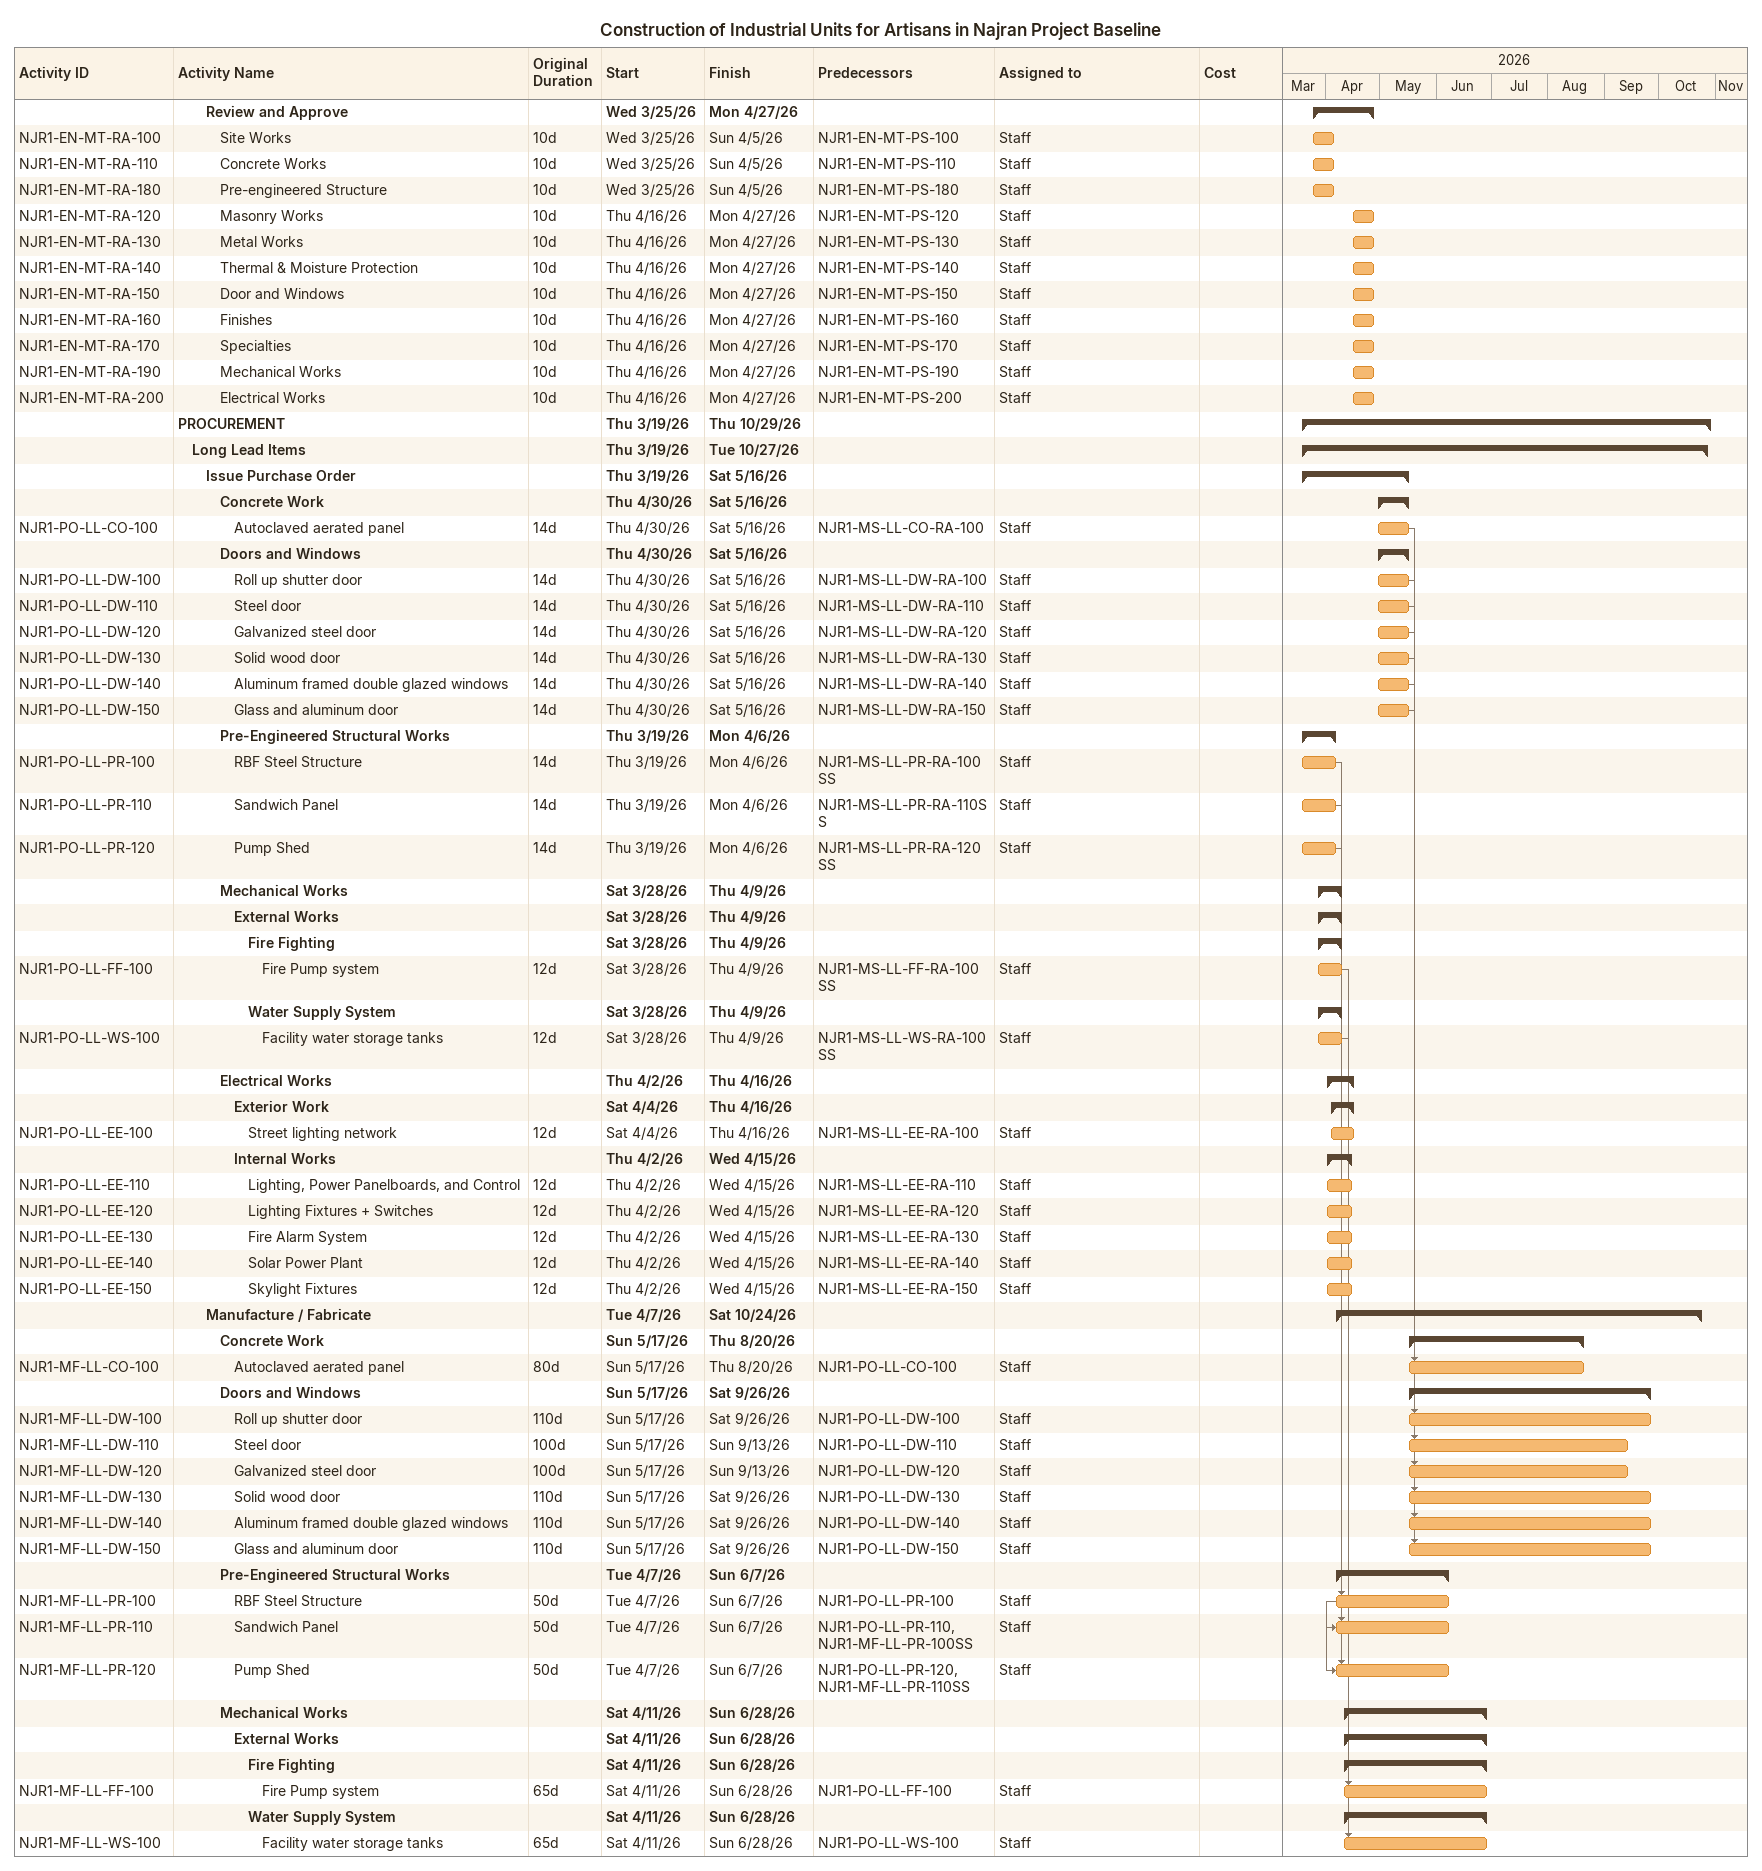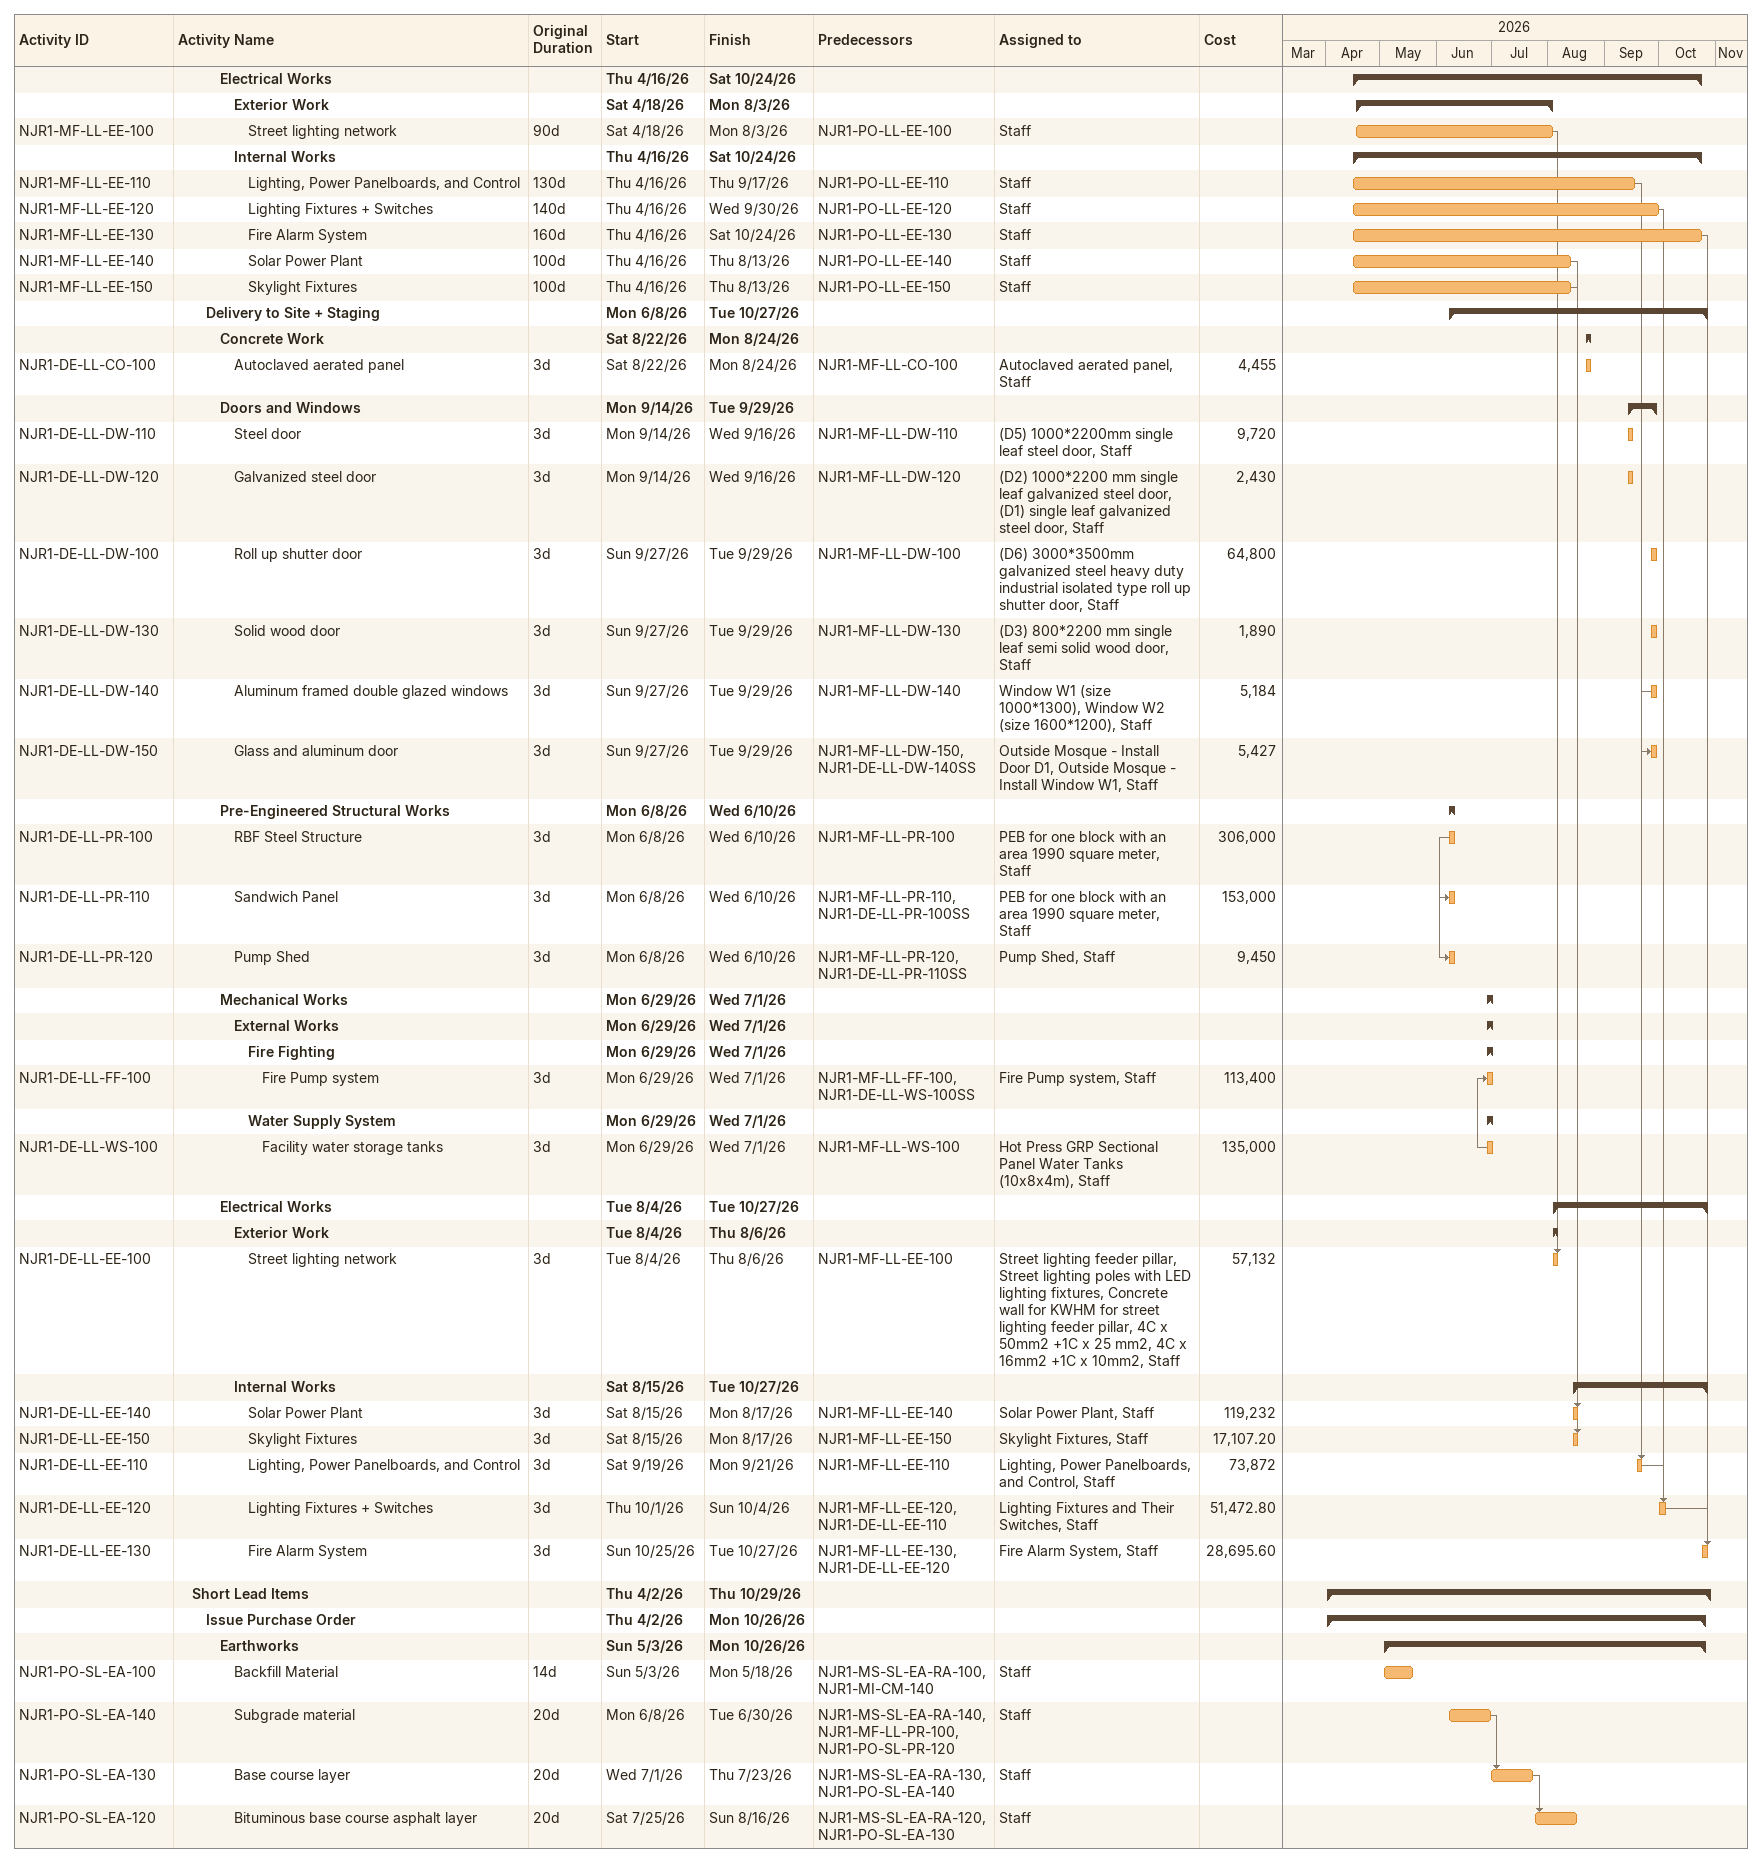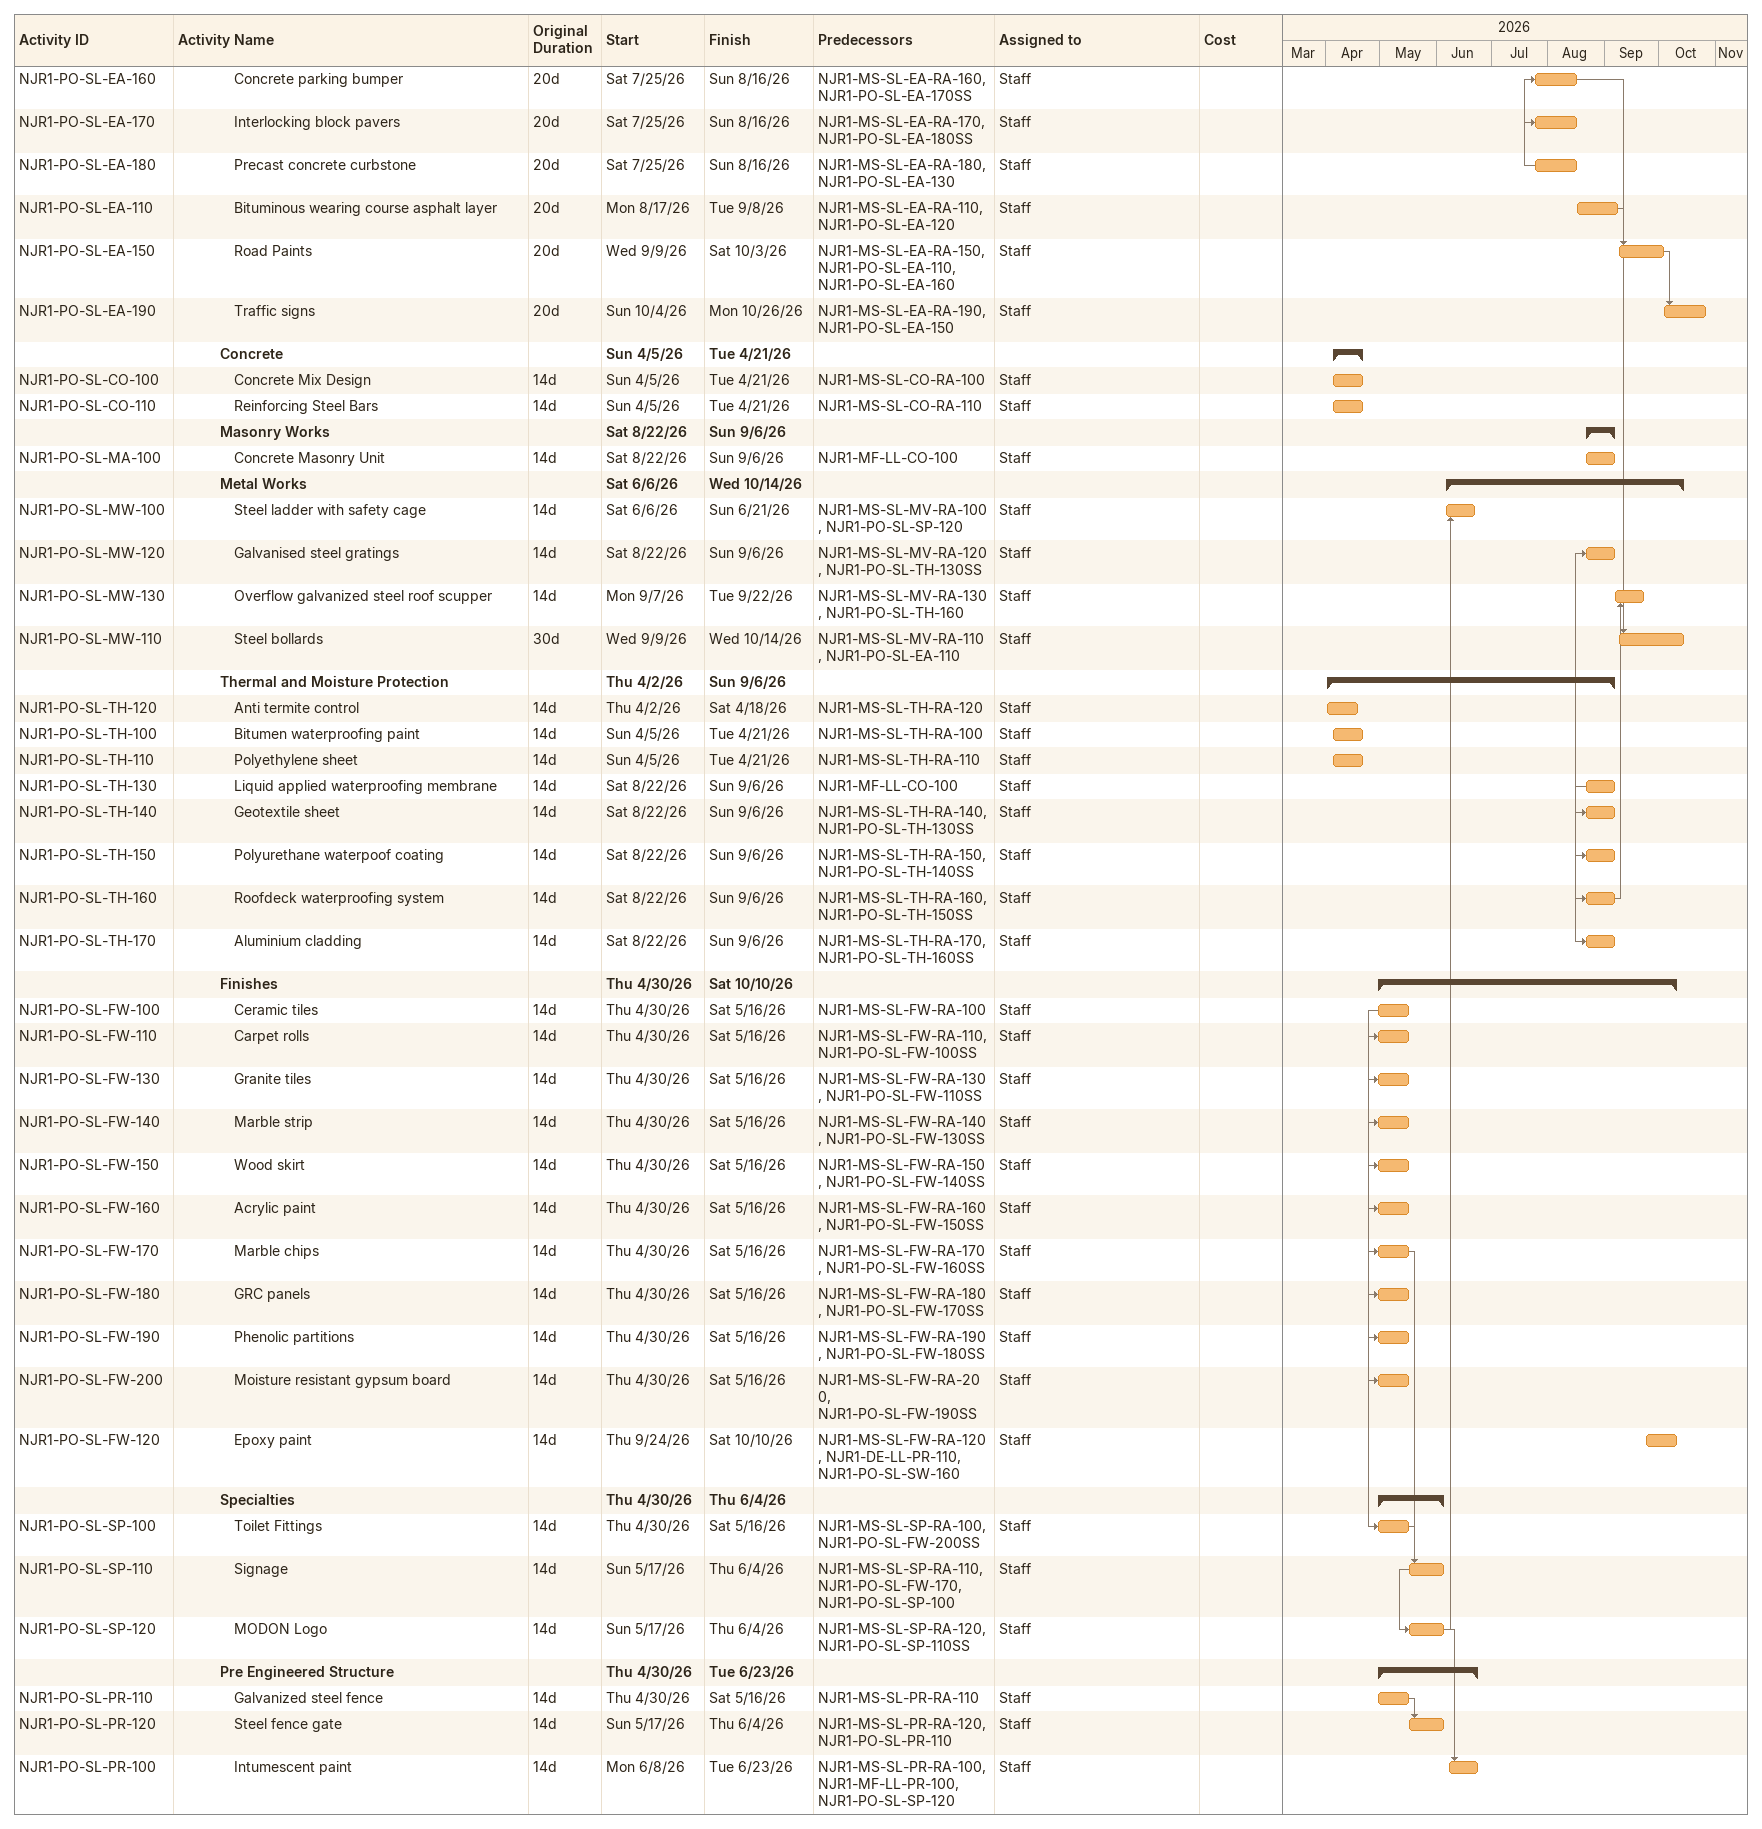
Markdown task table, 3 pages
Construction of Industrial Units for Artisans in Najran Project Baseline

| ID | Level | Task | Original duration | Start | Finish | Predecessors | Resources | Cost |
|---|---|---|---|---|---|---|---|---|
|  | 3 | **Review and Approve** |  | 2026-03-25 | 2026-04-27 |  |  |  |
| NJR1-EN-MT-RA-100 | 4 | Site Works | 10d | 2026-03-25 | 2026-04-05 | NJR1-EN-MT-PS-100 | Staff |  |
| NJR1-EN-MT-RA-110 | 4 | Concrete Works | 10d | 2026-03-25 | 2026-04-05 | NJR1-EN-MT-PS-110 | Staff |  |
| NJR1-EN-MT-RA-180 | 4 | Pre-engineered Structure | 10d | 2026-03-25 | 2026-04-05 | NJR1-EN-MT-PS-180 | Staff |  |
| NJR1-EN-MT-RA-120 | 4 | Masonry Works | 10d | 2026-04-16 | 2026-04-27 | NJR1-EN-MT-PS-120 | Staff |  |
| NJR1-EN-MT-RA-130 | 4 | Metal Works | 10d | 2026-04-16 | 2026-04-27 | NJR1-EN-MT-PS-130 | Staff |  |
| NJR1-EN-MT-RA-140 | 4 | Thermal & Moisture Protection | 10d | 2026-04-16 | 2026-04-27 | NJR1-EN-MT-PS-140 | Staff |  |
| NJR1-EN-MT-RA-150 | 4 | Door and Windows | 10d | 2026-04-16 | 2026-04-27 | NJR1-EN-MT-PS-150 | Staff |  |
| NJR1-EN-MT-RA-160 | 4 | Finishes | 10d | 2026-04-16 | 2026-04-27 | NJR1-EN-MT-PS-160 | Staff |  |
| NJR1-EN-MT-RA-170 | 4 | Specialties | 10d | 2026-04-16 | 2026-04-27 | NJR1-EN-MT-PS-170 | Staff |  |
| NJR1-EN-MT-RA-190 | 4 | Mechanical Works | 10d | 2026-04-16 | 2026-04-27 | NJR1-EN-MT-PS-190 | Staff |  |
| NJR1-EN-MT-RA-200 | 4 | Electrical Works | 10d | 2026-04-16 | 2026-04-27 | NJR1-EN-MT-PS-200 | Staff |  |
|  | 1 | **PROCUREMENT** |  | 2026-03-19 | 2026-10-29 |  |  |  |
|  | 2 | **Long Lead Items** |  | 2026-03-19 | 2026-10-27 |  |  |  |
|  | 3 | **Issue Purchase Order** |  | 2026-03-19 | 2026-05-16 |  |  |  |
|  | 4 | **Concrete Work** |  | 2026-04-30 | 2026-05-16 |  |  |  |
| NJR1-PO-LL-CO-100 | 5 | Autoclaved aerated panel | 14d | 2026-04-30 | 2026-05-16 | NJR1-MS-LL-CO-RA-100 | Staff |  |
|  | 4 | **Doors and Windows** |  | 2026-04-30 | 2026-05-16 |  |  |  |
| NJR1-PO-LL-DW-100 | 5 | Roll up shutter door | 14d | 2026-04-30 | 2026-05-16 | NJR1-MS-LL-DW-RA-100 | Staff |  |
| NJR1-PO-LL-DW-110 | 5 | Steel door | 14d | 2026-04-30 | 2026-05-16 | NJR1-MS-LL-DW-RA-110 | Staff |  |
| NJR1-PO-LL-DW-120 | 5 | Galvanized steel door | 14d | 2026-04-30 | 2026-05-16 | NJR1-MS-LL-DW-RA-120 | Staff |  |
| NJR1-PO-LL-DW-130 | 5 | Solid wood door | 14d | 2026-04-30 | 2026-05-16 | NJR1-MS-LL-DW-RA-130 | Staff |  |
| NJR1-PO-LL-DW-140 | 5 | Aluminum framed double glazed windows | 14d | 2026-04-30 | 2026-05-16 | NJR1-MS-LL-DW-RA-140 | Staff |  |
| NJR1-PO-LL-DW-150 | 5 | Glass and aluminum door | 14d | 2026-04-30 | 2026-05-16 | NJR1-MS-LL-DW-RA-150 | Staff |  |
|  | 4 | **Pre-Engineered Structural Works** |  | 2026-03-19 | 2026-04-06 |  |  |  |
| NJR1-PO-LL-PR-100 | 5 | RBF Steel Structure | 14d | 2026-03-19 | 2026-04-06 | NJR1-MS-LL-PR-RA-100SS | Staff |  |
| NJR1-PO-LL-PR-110 | 5 | Sandwich Panel | 14d | 2026-03-19 | 2026-04-06 | NJR1-MS-LL-PR-RA-110SS | Staff |  |
| NJR1-PO-LL-PR-120 | 5 | Pump Shed | 14d | 2026-03-19 | 2026-04-06 | NJR1-MS-LL-PR-RA-120SS | Staff |  |
|  | 4 | **Mechanical Works** |  | 2026-03-28 | 2026-04-09 |  |  |  |
|  | 5 | **External Works** |  | 2026-03-28 | 2026-04-09 |  |  |  |
|  | 6 | **Fire Fighting** |  | 2026-03-28 | 2026-04-09 |  |  |  |
| NJR1-PO-LL-FF-100 | 7 | Fire Pump system | 12d | 2026-03-28 | 2026-04-09 | NJR1-MS-LL-FF-RA-100SS | Staff |  |
|  | 6 | **Water Supply System** |  | 2026-03-28 | 2026-04-09 |  |  |  |
| NJR1-PO-LL-WS-100 | 7 | Facility water storage tanks | 12d | 2026-03-28 | 2026-04-09 | NJR1-MS-LL-WS-RA-100SS | Staff |  |
|  | 4 | **Electrical Works** |  | 2026-04-02 | 2026-04-16 |  |  |  |
|  | 5 | **Exterior Work** |  | 2026-04-04 | 2026-04-16 |  |  |  |
| NJR1-PO-LL-EE-100 | 6 | Street lighting network | 12d | 2026-04-04 | 2026-04-16 | NJR1-MS-LL-EE-RA-100 | Staff |  |
|  | 5 | **Internal Works** |  | 2026-04-02 | 2026-04-15 |  |  |  |
| NJR1-PO-LL-EE-110 | 6 | Lighting, Power Panelboards, and Control | 12d | 2026-04-02 | 2026-04-15 | NJR1-MS-LL-EE-RA-110 | Staff |  |
| NJR1-PO-LL-EE-120 | 6 | Lighting Fixtures + Switches | 12d | 2026-04-02 | 2026-04-15 | NJR1-MS-LL-EE-RA-120 | Staff |  |
| NJR1-PO-LL-EE-130 | 6 | Fire Alarm System | 12d | 2026-04-02 | 2026-04-15 | NJR1-MS-LL-EE-RA-130 | Staff |  |
| NJR1-PO-LL-EE-140 | 6 | Solar Power Plant | 12d | 2026-04-02 | 2026-04-15 | NJR1-MS-LL-EE-RA-140 | Staff |  |
| NJR1-PO-LL-EE-150 | 6 | Skylight Fixtures | 12d | 2026-04-02 | 2026-04-15 | NJR1-MS-LL-EE-RA-150 | Staff |  |
|  | 3 | **Manufacture / Fabricate** |  | 2026-04-07 | 2026-10-24 |  |  |  |
|  | 4 | **Concrete Work** |  | 2026-05-17 | 2026-08-20 |  |  |  |
| NJR1-MF-LL-CO-100 | 5 | Autoclaved aerated panel | 80d | 2026-05-17 | 2026-08-20 | NJR1-PO-LL-CO-100 | Staff |  |
|  | 4 | **Doors and Windows** |  | 2026-05-17 | 2026-09-26 |  |  |  |
| NJR1-MF-LL-DW-100 | 5 | Roll up shutter door | 110d | 2026-05-17 | 2026-09-26 | NJR1-PO-LL-DW-100 | Staff |  |
| NJR1-MF-LL-DW-110 | 5 | Steel door | 100d | 2026-05-17 | 2026-09-13 | NJR1-PO-LL-DW-110 | Staff |  |
| NJR1-MF-LL-DW-120 | 5 | Galvanized steel door | 100d | 2026-05-17 | 2026-09-13 | NJR1-PO-LL-DW-120 | Staff |  |
| NJR1-MF-LL-DW-130 | 5 | Solid wood door | 110d | 2026-05-17 | 2026-09-26 | NJR1-PO-LL-DW-130 | Staff |  |
| NJR1-MF-LL-DW-140 | 5 | Aluminum framed double glazed windows | 110d | 2026-05-17 | 2026-09-26 | NJR1-PO-LL-DW-140 | Staff |  |
| NJR1-MF-LL-DW-150 | 5 | Glass and aluminum door | 110d | 2026-05-17 | 2026-09-26 | NJR1-PO-LL-DW-150 | Staff |  |
|  | 4 | **Pre-Engineered Structural Works** |  | 2026-04-07 | 2026-06-07 |  |  |  |
| NJR1-MF-LL-PR-100 | 5 | RBF Steel Structure | 50d | 2026-04-07 | 2026-06-07 | NJR1-PO-LL-PR-100 | Staff |  |
| NJR1-MF-LL-PR-110 | 5 | Sandwich Panel | 50d | 2026-04-07 | 2026-06-07 | NJR1-PO-LL-PR-110, NJR1-MF-LL-PR-100SS | Staff |  |
| NJR1-MF-LL-PR-120 | 5 | Pump Shed | 50d | 2026-04-07 | 2026-06-07 | NJR1-PO-LL-PR-120, NJR1-MF-LL-PR-110SS | Staff |  |
|  | 4 | **Mechanical Works** |  | 2026-04-11 | 2026-06-28 |  |  |  |
|  | 5 | **External Works** |  | 2026-04-11 | 2026-06-28 |  |  |  |
|  | 6 | **Fire Fighting** |  | 2026-04-11 | 2026-06-28 |  |  |  |
| NJR1-MF-LL-FF-100 | 7 | Fire Pump system | 65d | 2026-04-11 | 2026-06-28 | NJR1-PO-LL-FF-100 | Staff |  |
|  | 6 | **Water Supply System** |  | 2026-04-11 | 2026-06-28 |  |  |  |
| NJR1-MF-LL-WS-100 | 7 | Facility water storage tanks | 65d | 2026-04-11 | 2026-06-28 | NJR1-PO-LL-WS-100 | Staff |  |
|  | 4 | **Electrical Works** |  | 2026-04-16 | 2026-10-24 |  |  |  |
|  | 5 | **Exterior Work** |  | 2026-04-18 | 2026-08-03 |  |  |  |
| NJR1-MF-LL-EE-100 | 6 | Street lighting network | 90d | 2026-04-18 | 2026-08-03 | NJR1-PO-LL-EE-100 | Staff |  |
|  | 5 | **Internal Works** |  | 2026-04-16 | 2026-10-24 |  |  |  |
| NJR1-MF-LL-EE-110 | 6 | Lighting, Power Panelboards, and Control | 130d | 2026-04-16 | 2026-09-17 | NJR1-PO-LL-EE-110 | Staff |  |
| NJR1-MF-LL-EE-120 | 6 | Lighting Fixtures + Switches | 140d | 2026-04-16 | 2026-09-30 | NJR1-PO-LL-EE-120 | Staff |  |
| NJR1-MF-LL-EE-130 | 6 | Fire Alarm System | 160d | 2026-04-16 | 2026-10-24 | NJR1-PO-LL-EE-130 | Staff |  |
| NJR1-MF-LL-EE-140 | 6 | Solar Power Plant | 100d | 2026-04-16 | 2026-08-13 | NJR1-PO-LL-EE-140 | Staff |  |
| NJR1-MF-LL-EE-150 | 6 | Skylight Fixtures | 100d | 2026-04-16 | 2026-08-13 | NJR1-PO-LL-EE-150 | Staff |  |
|  | 3 | **Delivery to Site + Staging** |  | 2026-06-08 | 2026-10-27 |  |  |  |
|  | 4 | **Concrete Work** |  | 2026-08-22 | 2026-08-24 |  |  |  |
| NJR1-DE-LL-CO-100 | 5 | Autoclaved aerated panel | 3d | 2026-08-22 | 2026-08-24 | NJR1-MF-LL-CO-100 | Autoclaved aerated panel, Staff | 4455 |
|  | 4 | **Doors and Windows** |  | 2026-09-14 | 2026-09-29 |  |  |  |
| NJR1-DE-LL-DW-110 | 5 | Steel door | 3d | 2026-09-14 | 2026-09-16 | NJR1-MF-LL-DW-110 | (D5) 1000*2200mm single leaf steel door, Staff | 9720 |
| NJR1-DE-LL-DW-120 | 5 | Galvanized steel door | 3d | 2026-09-14 | 2026-09-16 | NJR1-MF-LL-DW-120 | (D2) 1000*2200 mm single leaf galvanized steel door, (D1) single leaf galvanized steel door, Staff | 2430 |
| NJR1-DE-LL-DW-100 | 5 | Roll up shutter door | 3d | 2026-09-27 | 2026-09-29 | NJR1-MF-LL-DW-100 | (D6) 3000*3500mm galvanized steel heavy duty industrial isolated type roll up shutter door, Staff | 64800 |
| NJR1-DE-LL-DW-130 | 5 | Solid wood door | 3d | 2026-09-27 | 2026-09-29 | NJR1-MF-LL-DW-130 | (D3) 800*2200 mm single leaf semi solid wood door, Staff | 1890 |
| NJR1-DE-LL-DW-140 | 5 | Aluminum framed double glazed windows | 3d | 2026-09-27 | 2026-09-29 | NJR1-MF-LL-DW-140 | Window W1 (size 1000*1300), Window W2 (size 1600*1200), Staff | 5184 |
| NJR1-DE-LL-DW-150 | 5 | Glass and aluminum door | 3d | 2026-09-27 | 2026-09-29 | NJR1-MF-LL-DW-150, NJR1-DE-LL-DW-140SS | Outside Mosque - Install Door D1, Outside Mosque - Install Window W1, Staff | 5427 |
|  | 4 | **Pre-Engineered Structural Works** |  | 2026-06-08 | 2026-06-10 |  |  |  |
| NJR1-DE-LL-PR-100 | 5 | RBF Steel Structure | 3d | 2026-06-08 | 2026-06-10 | NJR1-MF-LL-PR-100 | PEB for one block with an area 1990 square meter, Staff | 306000 |
| NJR1-DE-LL-PR-110 | 5 | Sandwich Panel | 3d | 2026-06-08 | 2026-06-10 | NJR1-MF-LL-PR-110, NJR1-DE-LL-PR-100SS | PEB for one block with an area 1990 square meter, Staff | 153000 |
| NJR1-DE-LL-PR-120 | 5 | Pump Shed | 3d | 2026-06-08 | 2026-06-10 | NJR1-MF-LL-PR-120, NJR1-DE-LL-PR-110SS | Pump Shed, Staff | 9450 |
|  | 4 | **Mechanical Works** |  | 2026-06-29 | 2026-07-01 |  |  |  |
|  | 5 | **External Works** |  | 2026-06-29 | 2026-07-01 |  |  |  |
|  | 6 | **Fire Fighting** |  | 2026-06-29 | 2026-07-01 |  |  |  |
| NJR1-DE-LL-FF-100 | 7 | Fire Pump system | 3d | 2026-06-29 | 2026-07-01 | NJR1-MF-LL-FF-100, NJR1-DE-LL-WS-100SS | Fire Pump system, Staff | 113400 |
|  | 6 | **Water Supply System** |  | 2026-06-29 | 2026-07-01 |  |  |  |
| NJR1-DE-LL-WS-100 | 7 | Facility water storage tanks | 3d | 2026-06-29 | 2026-07-01 | NJR1-MF-LL-WS-100 | Hot Press GRP Sectional Panel Water Tanks (10x8x4m), Staff | 135000 |
|  | 4 | **Electrical Works** |  | 2026-08-04 | 2026-10-27 |  |  |  |
|  | 5 | **Exterior Work** |  | 2026-08-04 | 2026-08-06 |  |  |  |
| NJR1-DE-LL-EE-100 | 6 | Street lighting network | 3d | 2026-08-04 | 2026-08-06 | NJR1-MF-LL-EE-100 | Street lighting feeder pillar, Street lighting poles with LED lighting fixtures, Concrete wall for KWHM for street lighting feeder pillar, 4C x 50mm2 +1C x 25 mm2, 4C x 16mm2 +1C x 10mm2, Staff | 57132 |
|  | 5 | **Internal Works** |  | 2026-08-15 | 2026-10-27 |  |  |  |
| NJR1-DE-LL-EE-140 | 6 | Solar Power Plant | 3d | 2026-08-15 | 2026-08-17 | NJR1-MF-LL-EE-140 | Solar Power Plant, Staff | 119232 |
| NJR1-DE-LL-EE-150 | 6 | Skylight Fixtures | 3d | 2026-08-15 | 2026-08-17 | NJR1-MF-LL-EE-150 | Skylight Fixtures, Staff | 17107.20 |
| NJR1-DE-LL-EE-110 | 6 | Lighting, Power Panelboards, and Control | 3d | 2026-09-19 | 2026-09-21 | NJR1-MF-LL-EE-110 | Lighting, Power Panelboards, and Control, Staff | 73872 |
| NJR1-DE-LL-EE-120 | 6 | Lighting Fixtures + Switches | 3d | 2026-10-01 | 2026-10-04 | NJR1-MF-LL-EE-120, NJR1-DE-LL-EE-110 | Lighting Fixtures and Their Switches, Staff | 51472.80 |
| NJR1-DE-LL-EE-130 | 6 | Fire Alarm System | 3d | 2026-10-25 | 2026-10-27 | NJR1-MF-LL-EE-130, NJR1-DE-LL-EE-120 | Fire Alarm System, Staff | 28695.60 |
|  | 2 | **Short Lead Items** |  | 2026-04-02 | 2026-10-29 |  |  |  |
|  | 3 | **Issue Purchase Order** |  | 2026-04-02 | 2026-10-26 |  |  |  |
|  | 4 | **Earthworks** |  | 2026-05-03 | 2026-10-26 |  |  |  |
| NJR1-PO-SL-EA-100 | 5 | Backfill Material | 14d | 2026-05-03 | 2026-05-18 | NJR1-MS-SL-EA-RA-100, NJR1-MI-CM-140 | Staff |  |
| NJR1-PO-SL-EA-140 | 5 | Subgrade material | 20d | 2026-06-08 | 2026-06-30 | NJR1-MS-SL-EA-RA-140, NJR1-MF-LL-PR-100, NJR1-PO-SL-PR-120 | Staff |  |
| NJR1-PO-SL-EA-130 | 5 | Base course layer | 20d | 2026-07-01 | 2026-07-23 | NJR1-MS-SL-EA-RA-130, NJR1-PO-SL-EA-140 | Staff |  |
| NJR1-PO-SL-EA-120 | 5 | Bituminous base course asphalt layer | 20d | 2026-07-25 | 2026-08-16 | NJR1-MS-SL-EA-RA-120, NJR1-PO-SL-EA-130 | Staff |  |
| NJR1-PO-SL-EA-160 | 5 | Concrete parking bumper | 20d | 2026-07-25 | 2026-08-16 | NJR1-MS-SL-EA-RA-160, NJR1-PO-SL-EA-170SS | Staff |  |
| NJR1-PO-SL-EA-170 | 5 | Interlocking block pavers | 20d | 2026-07-25 | 2026-08-16 | NJR1-MS-SL-EA-RA-170, NJR1-PO-SL-EA-180SS | Staff |  |
| NJR1-PO-SL-EA-180 | 5 | Precast concrete curbstone | 20d | 2026-07-25 | 2026-08-16 | NJR1-MS-SL-EA-RA-180, NJR1-PO-SL-EA-130 | Staff |  |
| NJR1-PO-SL-EA-110 | 5 | Bituminous wearing course asphalt layer | 20d | 2026-08-17 | 2026-09-08 | NJR1-MS-SL-EA-RA-110, NJR1-PO-SL-EA-120 | Staff |  |
| NJR1-PO-SL-EA-150 | 5 | Road Paints | 20d | 2026-09-09 | 2026-10-03 | NJR1-MS-SL-EA-RA-150, NJR1-PO-SL-EA-110, NJR1-PO-SL-EA-160 | Staff |  |
| NJR1-PO-SL-EA-190 | 5 | Traffic signs | 20d | 2026-10-04 | 2026-10-26 | NJR1-MS-SL-EA-RA-190, NJR1-PO-SL-EA-150 | Staff |  |
|  | 4 | **Concrete** |  | 2026-04-05 | 2026-04-21 |  |  |  |
| NJR1-PO-SL-CO-100 | 5 | Concrete Mix Design | 14d | 2026-04-05 | 2026-04-21 | NJR1-MS-SL-CO-RA-100 | Staff |  |
| NJR1-PO-SL-CO-110 | 5 | Reinforcing Steel Bars | 14d | 2026-04-05 | 2026-04-21 | NJR1-MS-SL-CO-RA-110 | Staff |  |
|  | 4 | **Masonry Works** |  | 2026-08-22 | 2026-09-06 |  |  |  |
| NJR1-PO-SL-MA-100 | 5 | Concrete Masonry Unit | 14d | 2026-08-22 | 2026-09-06 | NJR1-MF-LL-CO-100 | Staff |  |
|  | 4 | **Metal Works** |  | 2026-06-06 | 2026-10-14 |  |  |  |
| NJR1-PO-SL-MW-100 | 5 | Steel ladder with safety cage | 14d | 2026-06-06 | 2026-06-21 | NJR1-MS-SL-MV-RA-100, NJR1-PO-SL-SP-120 | Staff |  |
| NJR1-PO-SL-MW-120 | 5 | Galvanised steel gratings | 14d | 2026-08-22 | 2026-09-06 | NJR1-MS-SL-MV-RA-120, NJR1-PO-SL-TH-130SS | Staff |  |
| NJR1-PO-SL-MW-130 | 5 | Overflow galvanized steel roof scupper | 14d | 2026-09-07 | 2026-09-22 | NJR1-MS-SL-MV-RA-130, NJR1-PO-SL-TH-160 | Staff |  |
| NJR1-PO-SL-MW-110 | 5 | Steel bollards | 30d | 2026-09-09 | 2026-10-14 | NJR1-MS-SL-MV-RA-110, NJR1-PO-SL-EA-110 | Staff |  |
|  | 4 | **Thermal and Moisture Protection** |  | 2026-04-02 | 2026-09-06 |  |  |  |
| NJR1-PO-SL-TH-120 | 5 | Anti termite control | 14d | 2026-04-02 | 2026-04-18 | NJR1-MS-SL-TH-RA-120 | Staff |  |
| NJR1-PO-SL-TH-100 | 5 | Bitumen waterproofing paint | 14d | 2026-04-05 | 2026-04-21 | NJR1-MS-SL-TH-RA-100 | Staff |  |
| NJR1-PO-SL-TH-110 | 5 | Polyethylene sheet | 14d | 2026-04-05 | 2026-04-21 | NJR1-MS-SL-TH-RA-110 | Staff |  |
| NJR1-PO-SL-TH-130 | 5 | Liquid applied waterproofing membrane | 14d | 2026-08-22 | 2026-09-06 | NJR1-MF-LL-CO-100 | Staff |  |
| NJR1-PO-SL-TH-140 | 5 | Geotextile sheet | 14d | 2026-08-22 | 2026-09-06 | NJR1-MS-SL-TH-RA-140, NJR1-PO-SL-TH-130SS | Staff |  |
| NJR1-PO-SL-TH-150 | 5 | Polyurethane waterpoof coating | 14d | 2026-08-22 | 2026-09-06 | NJR1-MS-SL-TH-RA-150, NJR1-PO-SL-TH-140SS | Staff |  |
| NJR1-PO-SL-TH-160 | 5 | Roofdeck waterproofing system | 14d | 2026-08-22 | 2026-09-06 | NJR1-MS-SL-TH-RA-160, NJR1-PO-SL-TH-150SS | Staff |  |
| NJR1-PO-SL-TH-170 | 5 | Aluminium cladding | 14d | 2026-08-22 | 2026-09-06 | NJR1-MS-SL-TH-RA-170, NJR1-PO-SL-TH-160SS | Staff |  |
|  | 4 | **Finishes** |  | 2026-04-30 | 2026-10-10 |  |  |  |
| NJR1-PO-SL-FW-100 | 5 | Ceramic tiles | 14d | 2026-04-30 | 2026-05-16 | NJR1-MS-SL-FW-RA-100 | Staff |  |
| NJR1-PO-SL-FW-110 | 5 | Carpet rolls | 14d | 2026-04-30 | 2026-05-16 | NJR1-MS-SL-FW-RA-110, NJR1-PO-SL-FW-100SS | Staff |  |
| NJR1-PO-SL-FW-130 | 5 | Granite tiles | 14d | 2026-04-30 | 2026-05-16 | NJR1-MS-SL-FW-RA-130, NJR1-PO-SL-FW-110SS | Staff |  |
| NJR1-PO-SL-FW-140 | 5 | Marble strip | 14d | 2026-04-30 | 2026-05-16 | NJR1-MS-SL-FW-RA-140, NJR1-PO-SL-FW-130SS | Staff |  |
| NJR1-PO-SL-FW-150 | 5 | Wood skirt | 14d | 2026-04-30 | 2026-05-16 | NJR1-MS-SL-FW-RA-150, NJR1-PO-SL-FW-140SS | Staff |  |
| NJR1-PO-SL-FW-160 | 5 | Acrylic paint | 14d | 2026-04-30 | 2026-05-16 | NJR1-MS-SL-FW-RA-160, NJR1-PO-SL-FW-150SS | Staff |  |
| NJR1-PO-SL-FW-170 | 5 | Marble chips | 14d | 2026-04-30 | 2026-05-16 | NJR1-MS-SL-FW-RA-170, NJR1-PO-SL-FW-160SS | Staff |  |
| NJR1-PO-SL-FW-180 | 5 | GRC panels | 14d | 2026-04-30 | 2026-05-16 | NJR1-MS-SL-FW-RA-180, NJR1-PO-SL-FW-170SS | Staff |  |
| NJR1-PO-SL-FW-190 | 5 | Phenolic partitions | 14d | 2026-04-30 | 2026-05-16 | NJR1-MS-SL-FW-RA-190, NJR1-PO-SL-FW-180SS | Staff |  |
| NJR1-PO-SL-FW-200 | 5 | Moisture resistant gypsum board | 14d | 2026-04-30 | 2026-05-16 | NJR1-MS-SL-FW-RA-200, NJR1-PO-SL-FW-190SS | Staff |  |
| NJR1-PO-SL-FW-120 | 5 | Epoxy paint | 14d | 2026-09-24 | 2026-10-10 | NJR1-MS-SL-FW-RA-120, NJR1-DE-LL-PR-110, NJR1-PO-SL-SW-160 | Staff |  |
|  | 4 | **Specialties** |  | 2026-04-30 | 2026-06-04 |  |  |  |
| NJR1-PO-SL-SP-100 | 5 | Toilet Fittings | 14d | 2026-04-30 | 2026-05-16 | NJR1-MS-SL-SP-RA-100, NJR1-PO-SL-FW-200SS | Staff |  |
| NJR1-PO-SL-SP-110 | 5 | Signage | 14d | 2026-05-17 | 2026-06-04 | NJR1-MS-SL-SP-RA-110, NJR1-PO-SL-FW-170, NJR1-PO-SL-SP-100 | Staff |  |
| NJR1-PO-SL-SP-120 | 5 | MODON Logo | 14d | 2026-05-17 | 2026-06-04 | NJR1-MS-SL-SP-RA-120, NJR1-PO-SL-SP-110SS | Staff |  |
|  | 4 | **Pre Engineered Structure** |  | 2026-04-30 | 2026-06-23 |  |  |  |
| NJR1-PO-SL-PR-110 | 5 | Galvanized steel fence | 14d | 2026-04-30 | 2026-05-16 | NJR1-MS-SL-PR-RA-110 | Staff |  |
| NJR1-PO-SL-PR-120 | 5 | Steel fence gate | 14d | 2026-05-17 | 2026-06-04 | NJR1-MS-SL-PR-RA-120, NJR1-PO-SL-PR-110 | Staff |  |
| NJR1-PO-SL-PR-100 | 5 | Intumescent paint | 14d | 2026-06-08 | 2026-06-23 | NJR1-MS-SL-PR-RA-100, NJR1-MF-LL-PR-100, NJR1-PO-SL-SP-120 | Staff |  |
